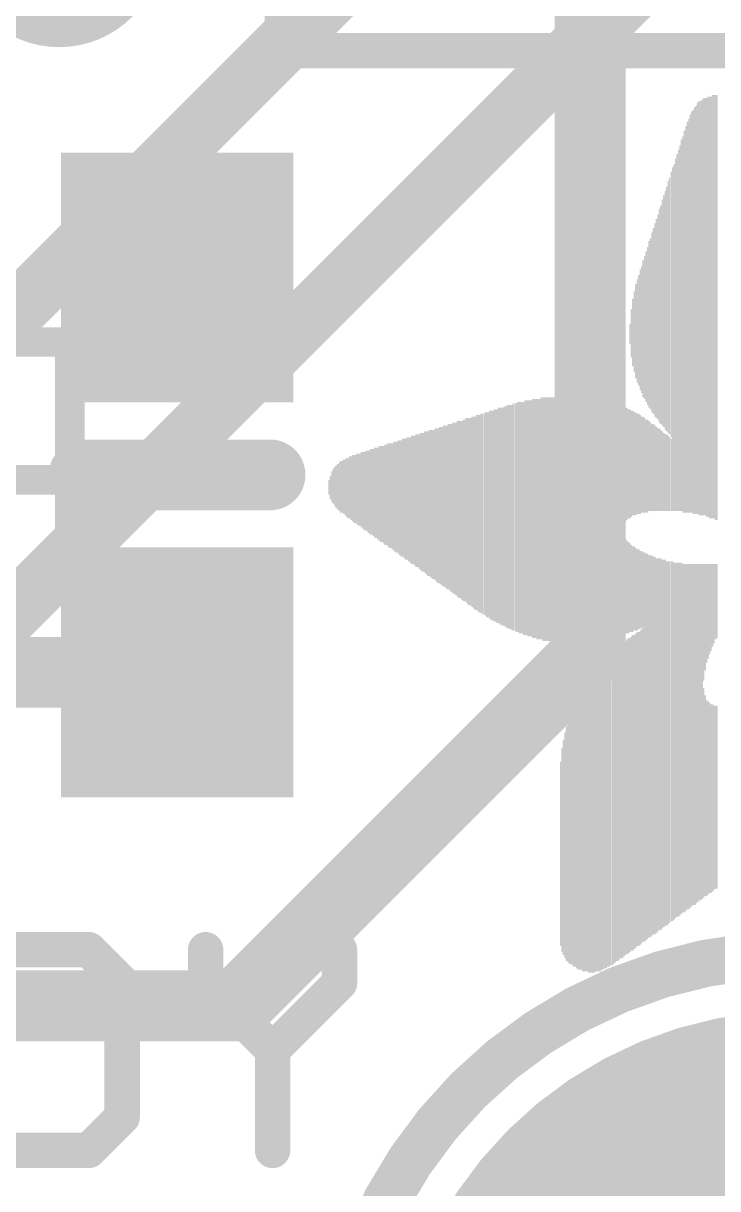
# Model space of a CAD drawing. Extents: x -9.1 to 30.1, y -12.8 to 22.4.
# Drawn here: x 14.39 to 17.38, y -0.6 to 4.42 of the extents above; entities that cross this region are included whole.
import ezdxf

# ---------------------------------------------------------------- set-up
doc = ezdxf.new("R2010")
doc.units = 0
for name, color, linetype in [('1', 12, 'CONTINUOUS'), ('16', 5, 'CONTINUOUS'), ('17', 110, 'CONTINUOUS'), ('18', 110, 'CONTINUOUS'), ('21', 40, 'CONTINUOUS'), ('22', 6, 'CONTINUOUS')]:
    doc.layers.add(name, color=color, linetype=linetype)

# ---------------------------------------------------------------- blocks, each defined once
blk = doc.blocks.new('RECT')
blk.add_solid([(-0.5, -0.5), (0.5, -0.5), (-0.5, 0.5), (0.5, 0.5)])
blk = doc.blocks.new('ROUNDP')
at = {"const_width": 0.5}
blk.add_lwpolyline([(0, -0.25, 1), (0, 0.25, 1), (0, -0.25)], format="xyb", dxfattribs=at)
blk = doc.blocks.new('ROUNDV')
at = {"const_width": 0.5}
blk.add_lwpolyline([(0, -0.25, 1), (0, 0.25, 1), (0, -0.25)], format="xyb", dxfattribs=at)

msp = doc.modelspace()

# ---------------------------------------------------------------- linework, layer by layer
at = {"layer": '1', "const_width": 0.3048}
for points in [[(16.8275, 6.5405), (16.8275, 1.7145)], [(16.8275, 1.7145), (15.3035, 0.1905)], [(13.5255, 1.6265), (15.0495, 1.6265)], [(15.3035, 0.1905), (11.1125, 0.1905)]]:
    msp.add_lwpolyline(points, dxfattribs=at)
at = {"layer": '1', "const_width": 0.1524}
for points in [[(16.8814, 1.6606, 1), (16.7736, 1.7684)], [(15.0495, 1.5503, 1), (15.0495, 1.7027)], [(16.7513, 1.7145, 1), (16.9037, 1.7145)], [(15.2496, 0.2444, 1), (15.3574, 0.1366)], [(15.3035, 0.1143, 1), (15.3035, 0.2667)]]:
    msp.add_lwpolyline(points, format="xyb", dxfattribs=at)
at = {"layer": '16', "const_width": 0.254}
for points in [[(9.5885, -1.5875), (16.7005, 5.5245)], [(17.1577, 4.7001), (11.3665, -1.0911)]]:
    msp.add_lwpolyline(points, dxfattribs=at)
at = {"layer": '21'}
for points, const_width in [([(15.5025, 4.3025), (15.5025, 5.4025)], 0.1524), ([(18.1025, 4.3025), (15.5025, 4.3025)], 0.1524), ([(15.4495, 2.4765), (14.6495, 2.4765)], 0.3048), ([(14.6689, 0.4325), (14.2367, 0.4325)], 0.1524), ([(14.8129, 0.2885), (14.6689, 0.4325)], 0.1524), ([(15.1722, 0.4325), (15.1722, 0.2885)], 0.1524), ([(15.7484, 0.2885), (15.7484, 0.4325)], 0.1524), ([(14.8129, -0.2877), (14.8129, 0.2885)], 0.1524), ([(15.1722, 0.2885), (15.4603, 0.0004)], 0.1524), ([(15.4603, 0.0004), (15.7484, 0.2885)], 0.1524), ([(15.4603, 0.0004), (15.4603, -0.4318)], 0.1524), ([(14.6689, -0.4318), (14.8129, -0.2877)], 0.1524), ([(14.2367, -0.4318), (14.6689, -0.4318)], 0.1524)]:
    msp.add_lwpolyline(points, dxfattribs=dict(at, const_width=const_width))
for points, const_width in [([(15.5025, 4.3406, 1), (15.5025, 4.2644)], 0.0762), ([(15.4644, 4.3025, 1), (15.5406, 4.3025)], 0.0762), ([(14.6495, 2.5527, 1), (14.6495, 2.4003)], 0.1524), ([(15.4495, 2.4003, 1), (15.4495, 2.5527)], 0.1524), ([(14.6958, 0.4595, 1), (14.6419, 0.4056)], 0.0762), ([(14.6689, 0.3944, 1), (14.6689, 0.4706)], 0.0762), ([(15.2103, 0.4325, 1), (15.1341, 0.4325)], 0.0762), ([(17.7165, -3.5875, 1), (17.7165, 0.4125, 1), (17.7165, -3.5875)], 0.2032), ([(15.7865, 0.4325, 1), (15.7103, 0.4325)], 0.0762), ([(14.851, 0.2885, 1), (14.7748, 0.2885)], 0.0762), ([(14.786, 0.2615, 1), (14.8399, 0.3154)], 0.0762), ([(15.1992, 0.3154, 1), (15.1453, 0.2615)], 0.0762), ([(15.7754, 0.2615, 1), (15.7215, 0.3154)], 0.0762), ([(15.1341, 0.2885, 1), (15.2103, 0.2885)], 0.0762), ([(15.7103, 0.2885, 1), (15.7865, 0.2885)], 0.0762), ([(15.4984, 0.0004, 1), (15.4222, 0.0004)], 0.0762), ([(15.4334, 0.0273, 1), (15.4873, -0.0266)], 0.0762), ([(15.4334, -0.0266, 1), (15.4873, 0.0273)], 0.0762), ([(14.7748, -0.2877, 1), (14.851, -0.2877)], 0.0762), ([(14.8399, -0.3147, 1), (14.786, -0.2608)], 0.0762), ([(14.6419, -0.4049, 1), (14.6958, -0.4587)], 0.0762), ([(14.6689, -0.4699, 1), (14.6689, -0.3937)], 0.0762), ([(15.4222, -0.4318, 1), (15.4984, -0.4318)], 0.0762)]:
    msp.add_lwpolyline(points, format="xyb", dxfattribs=dict(at, const_width=const_width))
at = {"layer": '22', "const_width": 0.127}
for points in [[(14.5874, 3.0488), (14.1425, 3.0488)], [(14.5874, 2.159), (14.5874, 3.0488)], [(14.1425, 2.4556), (14.5874, 2.4556)]]:
    msp.add_lwpolyline(points, dxfattribs=at)
at = {"layer": '22', "const_width": 0.0635}
for points in [[(14.6191, 3.0488, 1), (14.5556, 3.0488)], [(14.5874, 3.017, 1), (14.5874, 3.0805)], [(14.5874, 2.4238, 1), (14.5874, 2.4873)], [(14.5556, 2.159, 1), (14.6191, 2.159)]]:
    msp.add_lwpolyline(points, format="xyb", dxfattribs=at)

# ---------------------------------------------------------------- block references
at = {"layer": '1', "xscale": 1.075, "rotation": 270}
for p in [(15.0495, 3.3265), (15.0495, 1.6265)]:
    msp.add_blockref('RECT', p, dxfattribs=at)
at = {"layer": '17', "xscale": 3.516, "yscale": 3.516}
msp.add_blockref('ROUNDP', (17.7165, -1.5875), dxfattribs=at)
msp.add_blockref('ROUNDP', (17.7165, -1.5875), dxfattribs=at)
at = {"layer": '18', "xscale": 0.889, "yscale": 0.889}
msp.add_blockref('ROUNDV', (14.5415, 4.7625), dxfattribs=at)
msp.add_blockref('ROUNDV', (14.5415, 4.7625), dxfattribs=at)
at = {"layer": '21', "rotation": 90}
for p, xscale, yscale in [((17.2847, 3.1877), 1.759, 0.0064), ((17.2911, 3.1941), 1.7717, 0.0063), ((17.2974, 3.1941), 1.7843, 0.0064), ((17.3038, 3.1941), 1.7843, 0.0063), ((17.3101, 3.1973), 1.7907, 0.0064), ((17.3164, 3.2004), 1.797, 0.0063), ((17.3228, 3.2004), 1.797, 0.0064), ((17.3292, 3.1972), 1.8034, 0.0063), ((17.3355, 3.2004), 1.8098, 0.0064), ((17.3419, 3.1973), 1.8161, 0.0063), ((17.3482, 3.1973), 1.8161, 0.0064), ((17.3545, 3.2004), 1.8224, 0.0063), ((17.3609, 3.2004), 1.8224, 0.0064), ((17.3673, 3.1972), 1.8288, 0.0063), ((17.3736, 3.1972), 1.8288, 0.0064), ((17.2593, 3.1719), 1.7145, 0.0064), ((17.2657, 3.1782), 1.7272, 0.0063), ((17.272, 3.1782), 1.7399, 0.0064), ((17.2783, 3.1845), 1.7526, 0.0063), ((17.2402, 3.1465), 1.6637, 0.0063), ((17.2466, 3.156), 1.6827, 0.0064), ((17.253, 3.1623), 1.6954, 0.0063), ((17.2212, 3.121), 1.6002, 0.0064), ((17.2276, 3.1242), 1.6192, 0.0063), ((17.2339, 3.1369), 1.6446, 0.0064), ((17.2085, 3.0988), 1.5558, 0.0064), ((17.2149, 3.1083), 1.5748, 0.0063), ((17.1895, 3.0671), 1.4923, 0.0063), ((17.1958, 3.0798), 1.5177, 0.0064), ((17.2021, 3.0893), 1.5367, 0.0063), ((17.1768, 3.2099), 1.143, 0.0063), ((17.1831, 3.0607), 1.4796, 0.0064), ((17.1577, 3.1909), 1.0541, 0.0064), ((17.164, 3.2004), 1.0858, 0.0063), ((17.1704, 3.2036), 1.1049, 0.0064), ((17.145, 3.1814), 0.9969, 0.0064), ((17.1514, 3.1846), 1.0287, 0.0063), ((17.1259, 3.1623), 0.9208, 0.0063), ((17.1323, 3.1655), 0.9398, 0.0064), ((17.1387, 3.175), 0.9716, 0.0063), ((17.1133, 3.1496), 0.8572, 0.0063), ((17.1196, 3.156), 0.8827, 0.0064), ((17.0942, 3.1338), 0.7747, 0.0064), ((17.1006, 3.1401), 0.8001, 0.0063), ((17.1069, 3.1433), 0.8319, 0.0064), ((17.0815, 3.1242), 0.7176, 0.0064), ((17.0878, 3.1274), 0.7366, 0.0063), ((17.0625, 3.1115), 0.616, 0.0063), ((17.0688, 3.1147), 0.6477, 0.0064), ((17.0752, 3.1179), 0.6795, 0.0063), ((17.0434, 3.1019), 0.5207, 0.0064), ((17.0497, 3.1019), 0.5461, 0.0063), ((17.0561, 3.1052), 0.5905, 0.0064), ((17.0307, 3.0957), 0.4445, 0.0064), ((17.0371, 3.0988), 0.4762, 0.0063), ((17.018, 3.0925), 0.3493, 0.0064), ((17.0244, 3.0956), 0.4064, 0.0063), ((17.0116, 3.0893), 0.2921, 0.0063), ((17.0053, 3.0861), 0.2096, 0.0064), ((16.999, 3.083), 0.0889, 0.0063), ((16.618, 2.2892), 1.0414, 0.0063), ((16.6243, 2.286), 1.0478, 0.0064), ((16.6306, 2.286), 1.0478, 0.0063), ((16.637, 2.286), 1.0478, 0.0064), ((16.6434, 2.286), 1.0478, 0.0063), ((16.6497, 2.286), 1.0478, 0.0064), ((16.6561, 2.2829), 1.0541, 0.0063), ((16.6624, 2.2829), 1.0541, 0.0064), ((16.6687, 2.2829), 1.0541, 0.0063), ((16.6751, 2.2829), 1.0541, 0.0064), ((16.6815, 2.2829), 1.0541, 0.0063), ((16.6878, 2.2828), 1.0668, 0.0064), ((16.6942, 2.2828), 1.0668, 0.0063), ((16.7005, 2.2828), 1.0668, 0.0064), ((16.7068, 2.2828), 1.0668, 0.0063), ((16.7132, 2.2828), 1.0668, 0.0064), ((16.7196, 2.2828), 1.0668, 0.0063), ((16.7259, 2.2828), 1.0668, 0.0064), ((16.7323, 2.2828), 1.0668, 0.0063), ((16.7386, 2.2828), 1.0668, 0.0064), ((16.7449, 2.2828), 1.0668, 0.0063), ((16.7513, 2.2828), 1.0668, 0.0064), ((16.7577, 2.2828), 1.0668, 0.0063), ((16.764, 2.2828), 1.0668, 0.0064), ((16.7704, 2.2828), 1.0668, 0.0063), ((16.7767, 2.2797), 1.0605, 0.0064), ((16.783, 2.2797), 1.0605, 0.0063), ((16.7894, 2.2797), 1.0605, 0.0064), ((16.7958, 2.2797), 1.0605, 0.0063), ((16.8021, 2.2797), 1.0605, 0.0064), ((16.8085, 2.2797), 1.0605, 0.0063), ((16.8148, 2.2797), 1.0605, 0.0064), ((16.8211, 2.2797), 1.0605, 0.0063), ((16.8275, 2.2797), 1.0605, 0.0064), ((16.8339, 2.2797), 1.0605, 0.0063), ((16.4338, 2.3018), 0.9271, 0.0064), ((16.4401, 2.2987), 0.9334, 0.0063), ((16.4465, 2.2987), 0.9334, 0.0064), ((16.4529, 2.2955), 0.9398, 0.0063), ((16.4592, 2.2987), 0.9462, 0.0064), ((16.4656, 2.2955), 0.9525, 0.0063), ((16.4719, 2.2987), 0.9588, 0.0064), ((16.4782, 2.2955), 0.9652, 0.0063), ((16.4846, 2.2955), 0.9652, 0.0064), ((16.491, 2.2924), 0.9715, 0.0063), ((16.4973, 2.2955), 0.9779, 0.0064), ((16.5037, 2.2955), 0.9779, 0.0063), ((16.51, 2.2924), 0.9843, 0.0064), ((16.5163, 2.2955), 0.9906, 0.0063), ((16.5227, 2.2924), 0.9969, 0.0064), ((16.5291, 2.2924), 0.9969, 0.0063), ((16.5354, 2.2924), 0.9969, 0.0064), ((16.5418, 2.2892), 1.0033, 0.0063), ((16.5481, 2.2924), 1.0097, 0.0064), ((16.5544, 2.2924), 1.0097, 0.0063), ((16.5608, 2.2892), 1.016, 0.0064), ((16.5672, 2.2892), 1.016, 0.0063), ((16.5735, 2.2892), 1.016, 0.0064), ((16.5799, 2.2892), 1.0287, 0.0063), ((16.5862, 2.2892), 1.0287, 0.0064), ((16.5925, 2.2892), 1.0287, 0.0063), ((16.5989, 2.286), 1.035, 0.0064), ((16.6053, 2.286), 1.035, 0.0063), ((16.6116, 2.286), 1.035, 0.0064), ((16.8402, 2.2765), 1.0541, 0.0064), ((16.8466, 2.2797), 1.0477, 0.0063), ((16.8529, 2.2797), 1.0477, 0.0064), ((16.8592, 2.2797), 1.0477, 0.0063), ((16.8656, 2.2797), 1.0477, 0.0064), ((16.872, 2.2765), 1.0414, 0.0063), ((16.8783, 2.2797), 1.0351, 0.0064), ((16.8847, 2.2797), 1.0351, 0.0063), ((16.891, 2.2797), 1.0351, 0.0064), ((16.8973, 2.2765), 1.0287, 0.0063), ((16.9037, 2.2797), 1.0223, 0.0064), ((16.9101, 2.2797), 1.0223, 0.0063), ((16.9164, 2.2797), 1.0223, 0.0064), ((16.9228, 2.2765), 1.016, 0.0063), ((16.9291, 2.2797), 1.0097, 0.0064), ((16.9354, 2.2797), 1.0097, 0.0063), ((16.9418, 2.2765), 1.0033, 0.0064), ((16.9482, 2.2797), 0.9969, 0.0063), ((16.9545, 2.2797), 0.9969, 0.0064), ((16.9609, 2.2765), 0.9906, 0.0063), ((16.9672, 2.5178), 0.508, 0.0064), ((16.9735, 2.5177), 0.4953, 0.0063), ((16.9799, 2.521), 0.4889, 0.0064), ((16.9863, 2.5241), 0.4826, 0.0063), ((16.2814, 2.3241), 0.781, 0.0064), ((16.2877, 2.3241), 0.781, 0.0063), ((16.2941, 2.3241), 0.7938, 0.0064), ((16.3005, 2.321), 0.8001, 0.0063), ((16.3068, 2.3178), 0.8065, 0.0064), ((16.3132, 2.3178), 0.8065, 0.0063), ((16.3195, 2.3178), 0.8191, 0.0064), ((16.3258, 2.3146), 0.8255, 0.0063), ((16.3322, 2.3114), 0.8318, 0.0064), ((16.3386, 2.3146), 0.8382, 0.0063), ((16.3449, 2.3114), 0.8446, 0.0064), ((16.3513, 2.3083), 0.8509, 0.0063), ((16.3576, 2.3114), 0.8572, 0.0064), ((16.3639, 2.3082), 0.8636, 0.0063), ((16.3703, 2.3082), 0.8636, 0.0064), ((16.3767, 2.3083), 0.8763, 0.0063), ((16.383, 2.3051), 0.8827, 0.0064), ((16.3894, 2.3051), 0.8827, 0.0063), ((16.3957, 2.3051), 0.8953, 0.0064), ((16.402, 2.3018), 0.9017, 0.0063), ((16.4084, 2.3018), 0.9017, 0.0064), ((16.4148, 2.3019), 0.9144, 0.0063), ((16.4211, 2.3019), 0.9144, 0.0064), ((16.4275, 2.2987), 0.9208, 0.0063), ((16.9926, 2.5242), 0.4699, 0.0064), ((16.999, 2.5242), 0.4699, 0.0063), ((17.0053, 2.5241), 0.4572, 0.0064), ((17.0116, 2.5273), 0.4508, 0.0063), ((17.018, 2.5242), 0.4445, 0.0064), ((17.0244, 2.5242), 0.4445, 0.0063), ((17.0307, 2.5241), 0.4318, 0.0064), ((17.0371, 2.5241), 0.4318, 0.0063), ((17.0434, 2.521), 0.4255, 0.0064), ((17.0497, 2.521), 0.4127, 0.0063), ((17.0561, 2.521), 0.4127, 0.0064), ((17.0625, 2.5178), 0.4064, 0.0063), ((17.0688, 2.5146), 0.4, 0.0064), ((17.0752, 2.5146), 0.4, 0.0063), ((16.1163, 2.359), 0.6096, 0.0064), ((16.1227, 2.3559), 0.6159, 0.0063), ((16.129, 2.3527), 0.6223, 0.0064), ((16.1354, 2.3559), 0.6287, 0.0063), ((16.1417, 2.3527), 0.635, 0.0064), ((16.1481, 2.3495), 0.6414, 0.0063), ((16.1544, 2.3495), 0.6414, 0.0064), ((16.1608, 2.3495), 0.654, 0.0063), ((16.1671, 2.3463), 0.6604, 0.0064), ((16.1735, 2.3432), 0.6667, 0.0063), ((16.1798, 2.3464), 0.6731, 0.0064), ((16.1862, 2.3432), 0.6795, 0.0063), ((16.1925, 2.34), 0.6858, 0.0064), ((16.1989, 2.3432), 0.6921, 0.0063), ((16.2052, 2.3399), 0.6985, 0.0064), ((16.2115, 2.3368), 0.7048, 0.0063), ((16.2179, 2.34), 0.7112, 0.0064), ((16.2243, 2.3368), 0.7176, 0.0063), ((16.2306, 2.3337), 0.7239, 0.0064), ((16.237, 2.3336), 0.7366, 0.0063), ((16.2433, 2.3336), 0.7366, 0.0064), ((16.2496, 2.3304), 0.7429, 0.0063), ((16.256, 2.3304), 0.7557, 0.0064), ((16.2624, 2.3273), 0.762, 0.0063), ((16.2687, 2.3273), 0.762, 0.0064), ((16.2751, 2.3241), 0.7684, 0.0063), ((17.0815, 2.5146), 0.3874, 0.0064), ((17.0878, 2.5114), 0.381, 0.0063), ((17.0942, 2.5083), 0.3747, 0.0064), ((17.1006, 2.5083), 0.3747, 0.0063), ((17.1069, 2.5051), 0.3683, 0.0064), ((17.1133, 2.5019), 0.362, 0.0063), ((17.1196, 2.4987), 0.3556, 0.0064), ((17.1259, 2.4987), 0.3556, 0.0063), ((17.1323, 2.4956), 0.3493, 0.0064), ((17.1387, 2.4924), 0.3429, 0.0063), ((15.9576, 2.3908), 0.4445, 0.0063), ((15.9639, 2.3876), 0.4508, 0.0064), ((15.9703, 2.3876), 0.4508, 0.0063), ((15.9766, 2.3844), 0.4572, 0.0064), ((15.983, 2.3845), 0.4699, 0.0063), ((15.9893, 2.3813), 0.4763, 0.0064), ((15.9957, 2.3813), 0.4763, 0.0063), ((16.002, 2.3813), 0.4889, 0.0064), ((16.0084, 2.378), 0.4953, 0.0063), ((16.0147, 2.3749), 0.5016, 0.0064), ((16.0211, 2.3781), 0.508, 0.0063), ((16.0274, 2.3749), 0.5144, 0.0064), ((16.0338, 2.3718), 0.5207, 0.0063), ((16.0401, 2.3749), 0.527, 0.0064), ((16.0465, 2.3717), 0.5334, 0.0063), ((16.0528, 2.3685), 0.5397, 0.0064), ((16.0592, 2.3685), 0.5525, 0.0063), ((16.0655, 2.3685), 0.5525, 0.0064), ((16.0719, 2.3654), 0.5588, 0.0063), ((16.0782, 2.3654), 0.5715, 0.0064), ((16.0846, 2.3654), 0.5715, 0.0063), ((16.0909, 2.3622), 0.5778, 0.0064), ((16.0973, 2.3622), 0.5906, 0.0063), ((16.1036, 2.3591), 0.5969, 0.0064), ((16.11, 2.3591), 0.5969, 0.0063), ((17.145, 2.4892), 0.3366, 0.0064), ((17.1514, 2.486), 0.3302, 0.0063), ((17.1577, 2.486), 0.3302, 0.0064), ((17.164, 2.4829), 0.3239, 0.0063), ((17.1704, 2.4796), 0.3175, 0.0064), ((17.1768, 2.4765), 0.3112, 0.0063), ((15.8052, 2.4194), 0.2857, 0.0063), ((15.8115, 2.4162), 0.2921, 0.0064), ((15.8178, 2.4162), 0.2921, 0.0063), ((15.8242, 2.4162), 0.3048, 0.0064), ((15.8306, 2.413), 0.3112, 0.0063), ((15.8369, 2.413), 0.3112, 0.0064), ((15.8433, 2.413), 0.3238, 0.0063), ((15.8496, 2.4098), 0.3302, 0.0064), ((15.8559, 2.4066), 0.3365, 0.0063), ((15.8623, 2.4099), 0.3429, 0.0064), ((15.8687, 2.4066), 0.3493, 0.0063), ((15.875, 2.4035), 0.3556, 0.0064), ((15.8814, 2.4035), 0.3683, 0.0063), ((15.8877, 2.4035), 0.3683, 0.0064), ((15.8941, 2.4003), 0.3746, 0.0063), ((15.9004, 2.4003), 0.3874, 0.0064), ((15.9068, 2.4003), 0.3874, 0.0063), ((15.9131, 2.3972), 0.3937, 0.0064), ((15.9195, 2.3971), 0.4064, 0.0063), ((15.9258, 2.394), 0.4127, 0.0064), ((15.9322, 2.394), 0.4127, 0.0063), ((15.9385, 2.3908), 0.4191, 0.0064), ((15.9449, 2.3908), 0.4318, 0.0063), ((15.9512, 2.3908), 0.4318, 0.0064), ((15.729, 2.4257), 0.1714, 0.0063), ((15.7353, 2.4257), 0.1842, 0.0064), ((15.7416, 2.4257), 0.1968, 0.0063), ((15.748, 2.4257), 0.2096, 0.0064), ((15.7544, 2.4257), 0.2222, 0.0063), ((15.7607, 2.4257), 0.2222, 0.0064), ((15.7671, 2.4257), 0.235, 0.0063), ((15.7734, 2.4226), 0.2413, 0.0064), ((15.7797, 2.4225), 0.254, 0.0063), ((15.7861, 2.4194), 0.2603, 0.0064), ((15.7925, 2.4226), 0.2667, 0.0063), ((15.7988, 2.4194), 0.2731, 0.0064), ((15.7099, 2.4225), 0.1016, 0.0064), ((15.7163, 2.4257), 0.1334, 0.0063), ((15.7226, 2.4289), 0.1524, 0.0064), ((15.7035, 2.4226), 0.0635, 0.0063), ((16.9672, 2.0034), 0.4318, 0.0064), ((16.9735, 1.997), 0.4191, 0.0063), ((16.9799, 1.9971), 0.4064, 0.0064), ((16.9863, 1.9939), 0.4, 0.0063), ((16.9926, 1.9908), 0.3937, 0.0064), ((16.999, 1.9907), 0.381, 0.0063), ((17.0053, 1.9876), 0.3747, 0.0064), ((17.0116, 1.9844), 0.3683, 0.0063), ((17.018, 1.9876), 0.3619, 0.0064), ((17.0244, 1.9844), 0.3556, 0.0063), ((17.0307, 1.9812), 0.3492, 0.0064), ((17.0371, 1.9844), 0.3429, 0.0063), ((17.0434, 1.9812), 0.3366, 0.0064), ((17.0497, 1.9844), 0.3302, 0.0063), ((17.0561, 1.3049), 1.6764, 0.0064), ((17.0625, 1.3049), 1.6764, 0.0063), ((17.0688, 1.305), 1.6637, 0.0064), ((17.0752, 1.3081), 1.6574, 0.0063), ((17.0815, 1.3081), 1.6446, 0.0064), ((17.0878, 1.3081), 1.6446, 0.0063), ((17.0942, 1.3113), 1.6383, 0.0064), ((17.1006, 1.3113), 1.6256, 0.0063), ((17.1069, 1.3113), 1.6256, 0.0064), ((17.1133, 1.3113), 1.6129, 0.0063), ((17.1196, 1.3145), 1.6065, 0.0064), ((17.1259, 1.3176), 1.6002, 0.0063), ((17.1323, 1.3176), 1.6002, 0.0064), ((17.1387, 1.3176), 1.5875, 0.0063), ((17.145, 1.3208), 1.5812, 0.0064), ((17.1514, 1.324), 1.5748, 0.0063), ((17.1577, 1.3208), 1.5684, 0.0064), ((17.164, 1.3239), 1.5621, 0.0063), ((17.1704, 1.3272), 1.5557, 0.0064), ((17.1768, 1.3303), 1.5494, 0.0063), ((17.1831, 1.3303), 1.5494, 0.0064), ((17.1895, 1.3304), 1.5367, 0.0063), ((17.1958, 1.3335), 1.5304, 0.0064), ((17.2021, 1.3367), 1.524, 0.0063), ((17.2085, 1.3367), 1.524, 0.0064), ((17.2149, 1.3398), 1.5177, 0.0063), ((17.2212, 1.3431), 1.5113, 0.0064), ((17.2276, 1.343), 1.4986, 0.0063), ((17.2339, 1.343), 1.4986, 0.0064), ((17.2402, 1.3462), 1.4922, 0.0063), ((17.2466, 1.3494), 1.4859, 0.0064), ((17.253, 1.3494), 1.4859, 0.0063), ((17.2593, 1.3526), 1.4795, 0.0064), ((17.2657, 1.3557), 1.4732, 0.0063), ((17.272, 1.3589), 1.4668, 0.0064), ((17.2783, 1.3589), 1.4668, 0.0063), ((17.2847, 1.362), 1.4605, 0.0064), ((17.2911, 1.3653), 1.4541, 0.0063), ((17.2974, 1.3684), 1.4478, 0.0064), ((17.3038, 1.3684), 1.4478, 0.0063), ((17.3101, 1.3716), 1.4414, 0.0064), ((17.3164, 1.8415), 0.5016, 0.0063), ((17.3228, 1.8637), 0.4572, 0.0064), ((17.3292, 1.8796), 0.4254, 0.0063), ((17.3355, 1.8891), 0.4064, 0.0064), ((17.3419, 1.8987), 0.3873, 0.0063), ((17.3482, 1.905), 0.3746, 0.0064), ((17.3545, 1.9145), 0.3556, 0.0063), ((17.3609, 1.9209), 0.3429, 0.0064), ((17.3673, 1.9304), 0.3238, 0.0063), ((17.3736, 1.9336), 0.3175, 0.0064), ((17.0434, 1.1303), 1.3526, 0.0064), ((17.0497, 1.1367), 1.3525, 0.0063), ((16.9735, 1.0827), 1.3589, 0.0063), ((16.9799, 1.0858), 1.3525, 0.0064), ((16.9863, 1.0922), 1.3526, 0.0063), ((16.9926, 1.0954), 1.3589, 0.0064), ((16.999, 1.0986), 1.3525, 0.0063), ((17.0053, 1.1049), 1.3526, 0.0064), ((17.0116, 1.108), 1.3589, 0.0063), ((17.018, 1.1113), 1.3525, 0.0064), ((17.0244, 1.1176), 1.3526, 0.0063), ((17.0307, 1.124), 1.3525, 0.0064), ((17.0371, 1.124), 1.3525, 0.0063), ((16.9101, 1.0351), 1.3525, 0.0063), ((16.9164, 1.0414), 1.3526, 0.0064), ((16.9228, 1.0446), 1.3589, 0.0063), ((16.9291, 1.051), 1.3589, 0.0064), ((16.9354, 1.0541), 1.3526, 0.0063), ((16.9418, 1.0605), 1.3525, 0.0064), ((16.9482, 1.0636), 1.3589, 0.0063), ((16.9545, 1.0699), 1.3589, 0.0064), ((16.9609, 1.0732), 1.3525, 0.0063), ((16.9672, 1.0764), 1.3589, 0.0064), ((16.8592, 1.0001), 1.3208, 0.0063), ((16.8656, 1.0033), 1.3272, 0.0064), ((16.872, 1.0065), 1.3335, 0.0063), ((16.8783, 1.0129), 1.3335, 0.0064), ((16.8847, 1.016), 1.3398, 0.0063), ((16.891, 1.0224), 1.3399, 0.0064), ((16.8973, 1.0255), 1.3462, 0.0063), ((16.9037, 1.0319), 1.3462, 0.0064), ((16.8211, 0.9716), 1.2763, 0.0063), ((16.8275, 0.9779), 1.289, 0.0064), ((16.8339, 0.9811), 1.2954, 0.0063), ((16.8402, 0.9843), 1.3017, 0.0064), ((16.8466, 0.9906), 1.3144, 0.0063), ((16.8529, 0.997), 1.3145, 0.0064), ((16.7894, 0.9525), 1.2128, 0.0064), ((16.7958, 0.9556), 1.2319, 0.0063), ((16.8021, 0.962), 1.2446, 0.0064), ((16.8085, 0.9652), 1.251, 0.0063), ((16.8148, 0.9716), 1.2637, 0.0064), ((17.3164, 1.108), 0.9017, 0.0063), ((16.764, 0.9335), 1.1493, 0.0064), ((16.7704, 0.9366), 1.1684, 0.0063), ((16.7767, 0.9398), 1.1874, 0.0064), ((16.783, 0.9462), 1.2001, 0.0063), ((17.3228, 1.0954), 0.8636, 0.0064), ((17.3292, 1.0858), 0.8445, 0.0063), ((16.7449, 0.9144), 1.0858, 0.0063), ((16.7513, 0.9208), 1.1113, 0.0064), ((16.7577, 0.924), 1.1303, 0.0063), ((17.3355, 1.0858), 0.8319, 0.0064), ((17.3419, 1.0858), 0.8191, 0.0063), ((17.3482, 1.0827), 0.8128, 0.0064), ((17.3545, 1.0858), 0.8065, 0.0063), ((17.3609, 1.0858), 0.7937, 0.0064), ((17.3673, 1.089), 0.7874, 0.0063), ((17.3736, 1.089), 0.7874, 0.0064), ((16.7323, 0.8985), 1.0414, 0.0063), ((16.7386, 0.9049), 1.0668, 0.0064), ((16.7196, 0.8827), 0.9715, 0.0063), ((16.7259, 0.889), 1.0096, 0.0064), ((16.7132, 0.8732), 0.9271, 0.0064), ((16.7068, 0.8605), 0.8763, 0.0063), ((16.7005, 0.8446), 0.7937, 0.0064)]:
    msp.add_blockref('RECT', p, dxfattribs=dict(at, xscale=xscale, yscale=yscale))

doc.saveas('drawing.dxf')
